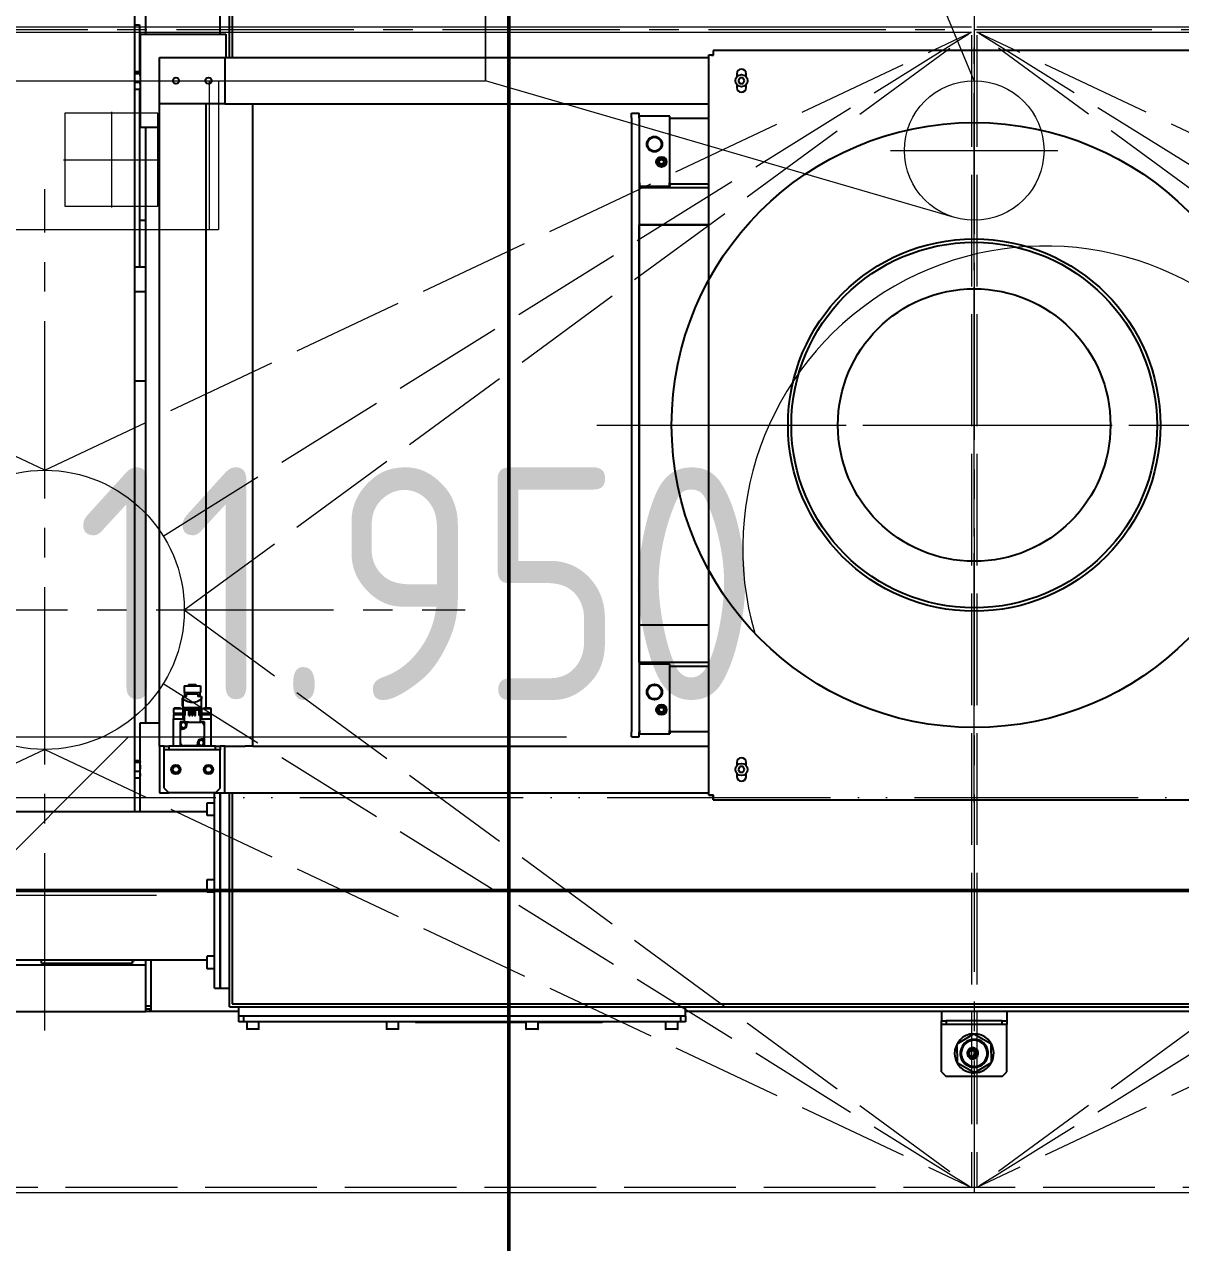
# Model space of a CAD drawing. Header units: millimetres. Extents: x 163705 to 1616509, y 81827 to 302547.
# Drawn here: x 203207 to 204450, y 148381 to 149690 of the extents above; entities that cross this region are included whole.
import ezdxf
from ezdxf.enums import TextEntityAlignment as Align

# ---------------------------------------------------------------- set-up
doc = ezdxf.new("R2010")
doc.units = ezdxf.units.MM
doc.header["$LTSCALE"] = 10
for name, pattern in [('ACAD_ISO02W100', [15, 12, -3]), ('ACAD_ISO05W100', [33, 24, -3, 0, -3, 0, -3]), ('CENTER2', [28.575, 19.05, -3.175, 3.175, -3.175])]:
    doc.linetypes.add(name, pattern=pattern)
for name, color, linetype, lineweight in [('1-中心线', 1, 'CENTER2', 0), ('1-剖面线', 8, 'Continuous', 0), ('1-双点线', 8, 'ACAD_ISO05W100', 0), ('1-建筑轮廓', 7, 'Continuous', 20), ('1-文本', 4, 'Continuous', 0), ('1-虚线', 8, 'ACAD_ISO02W100', 0), ('1-设备轮廓', 2, 'Continuous', 18)]:
    doc.layers.add(name, color=color, linetype=linetype, lineweight=lineweight)
doc.layers.add('1-隐线', color=8, linetype='Continuous')
doc.styles.add('HZ', font='gbenor.shx', dxfattribs={"bigfont": 'gbcbig.shx'})

# ---------------------------------------------------------------- blocks, each defined once
blk = doc.blocks.new('G$C5C029050')
at = {"layer": '1-双点线'}
blk.add_line((1, 53039.4), (92688.6, 53039.4), dxfattribs=at)
blk = doc.blocks.new('G$C3B61D3F5')
for p, q in [((1011, 1095), (1011, 1325)), ((1014, 1322), (1014, 1095)), ((909, 1277.8), (909, 284.5)), ((921, 1120), (921, 1250)), ((1001, 1120), (1001, 1250)), ((909, 1130), (913.2, 1130)), ((913.2, 1130), (914.5, 1130)), ((914.5, 1130), (914.5, 1079.4)), ((915, 1120), (915, 1020)), ((915, 1120), (922, 1120)), ((922, 1120), (1000, 1120)), ((1000, 1120), (1007, 1120)), ((1007, 1120), (1007, 1095)), ((2091.3, 1102.5), (1530.7, 1102.5)), ((1530.7, 1102.5), (1530.7, 1098.5)), ((936, 1095), (1006, 1095)), ((936, 1045), (936, 1095)), ((1006, 1095), (1526, 1095)), ((1006, 1095), (1006, 1045)), ((1526, 302.2), (1526, 1097.8)), ((1526, 1097.8), (1530, 1097.8)), ((914.6, 1079.4), (909, 1079.4)), ((914.6, 1077.4), (909, 1077.4)), ((914.5, 1085), (915, 1085)), ((914.6, 1079.4), (914.9, 1078.8)), ((914.6, 1077.4), (915, 1072.6)), ((915, 1078.6), (914.9, 1078.8)), ((1556, 1077.5), (1556, 1074.2)), ((1566, 1074.2), (1566, 1077.5)), ((914.6, 1067.9), (909, 1067.9)), ((914.6, 1060.6), (909, 1060.6)), ((914.5, 1060.6), (914.5, 870)), ((915, 1072.6), (914.6, 1067.9)), ((914.6, 1067.9), (915, 1064.2)), ((915, 1064.2), (914.6, 1060.6)), ((914.9, 1061.2), (915, 1061.4)), ((1556, 1065.8), (1556, 1062.5)), ((1559.3, 1073), (1557.6, 1070)), ((1557.6, 1070), (1559.3, 1067)), ((1562.7, 1073), (1559.3, 1073)), ((1559.3, 1067), (1562.7, 1067)), ((1564.4, 1070), (1562.7, 1073)), ((1562.7, 1067), (1564.4, 1070)), ((1566, 1062.5), (1566, 1065.8)), ((936, 355), (936, 1045)), ((1006, 1045), (936, 1045)), ((986, 396.2), (986, 1045)), ((1006, 1045), (1028, 1045)), ((1028, 1045), (1036, 1045)), ((1036, 355), (1036, 1045)), ((1036, 1045), (1526, 1045)), ((1443, 1030), (1443, 1035)), ((1443, 1035), (1451, 1035)), ((1451, 1030), (1451, 1035)), ((1443, 1030), (1443, 370)), ((1484, 1031.8), (1451, 1031.8)), ((1451, 1030), (1451, 370)), ((1484, 1028.8), (1484, 1031.8)), ((1526, 1029.2), (1484, 1029.2)), ((1484, 960.2), (1484, 1028.8)), ((915, 1020), (922, 1020)), ((921, 380), (921, 1020)), ((922, 1020), (936, 1020)), ((1451, 960.2), (1451.5, 960.2)), ((1451, 957.2), (1451.5, 956.8)), ((1451, 956.8), (1451.5, 956.8)), ((1451.5, 960.2), (1451.5, 956.8)), ((1451.5, 956.8), (1483.5, 956.8)), ((1483.5, 960.2), (1484, 960.2)), ((1483.5, 960.2), (1483.5, 956.8)), ((1483.5, 956.8), (1484, 957.2)), ((1483.5, 956.8), (1484, 956.8)), ((1484, 960.2), (1484, 957.2)), ((1484, 959.3), (1526, 959.3)), ((1484, 957.2), (1484, 956.8)), ((1451, 955), (1451, 915)), ((1526, 955), (1451, 955)), ((914.5, 920), (921, 920)), ((1526, 915), (1451, 915)), ((1451, 485), (1451, 915)), ((1451, 915), (1526, 915)), ((909, 870), (913.2, 870)), ((913.2, 870), (914.5, 870)), ((914.5, 870), (921, 870)), ((921, 843), (909, 843)), ((921, 747), (909, 747)), ((1451, 445), (1451, 485)), ((1526, 485), (1451, 485)), ((1526, 485), (1451, 485)), ((1526, 445), (1451, 445)), ((1484, 443.2), (1451, 443.2)), ((1484, 440.2), (1484, 443.2)), ((1526, 440.7), (1484, 440.7)), ((1484, 371.8), (1484, 440.2)), ((962.2, 419.7), (962.2, 412.7)), ((962.2, 419.7), (979.8, 419.7)), ((966.8, 420.2), (966.8, 419.7)), ((966.8, 420.2), (967, 420.2)), ((967, 421.4), (967, 419.7)), ((967, 421.4), (975, 421.4)), ((975, 421.4), (975, 419.7)), ((975, 420.2), (975.2, 420.2)), ((975.2, 420.2), (975.2, 419.7)), ((979.8, 419.7), (979.8, 412.7)), ((961, 406.6), (960.5, 406.6)), ((960.5, 402.4), (960.5, 406.6)), ((961, 408.3), (963, 408.3)), ((961, 408.3), (961, 406.1)), ((961, 406.1), (961, 396.5)), ((962.2, 412.7), (979.8, 412.7)), ((963, 408.3), (963, 412.7)), ((963, 408.3), (965, 408.3)), ((965, 408.3), (965, 410.9)), ((966, 410.9), (965, 410.9)), ((966, 410.9), (966, 412.7)), ((976, 410.9), (966, 410.9)), ((976, 410.9), (976, 412.7)), ((977, 410.9), (976, 410.9)), ((977, 410.9), (977, 408.3)), ((979, 408.3), (977, 408.3)), ((979, 412.7), (979, 408.3)), ((979, 408.3), (981, 408.3)), ((981, 408.3), (981, 406.1)), ((981, 396.5), (981, 406.1)), ((951, 395.5), (951, 390.5)), ((951, 395.5), (955.3, 395.5)), ((951.5, 396.2), (951.5, 395.5)), ((951.5, 396.2), (958.5, 396.2)), ((955.3, 395.5), (958.9, 395.5)), ((958.5, 396.2), (958.5, 395.5)), ((958.9, 395.5), (961, 395.5)), ((960.5, 398.1), (960.5, 402.4)), ((960.5, 398.1), (961, 398.1)), ((961, 395.5), (961, 389.2)), ((961, 395.5), (961.1, 395.5)), ((961.1, 394.5), (961.1, 396.5)), ((961.9, 394.5), (961.1, 394.5)), ((961.1, 393.5), (961.1, 394.5)), ((961.9, 393.5), (961.1, 393.5)), ((961.9, 394.5), (961.9, 395.7)), ((961.9, 395.7), (963.3, 395.7)), ((961.9, 395.5), (963, 395.5)), ((961.9, 393.5), (961.9, 394.5)), ((962.5, 394), (962.5, 380.8)), ((962.5, 394), (979.5, 394)), ((962.8, 388), (962.8, 393)), ((962.8, 393), (963.2, 393)), ((963, 395.5), (966.5, 395.5)), ((963.2, 388), (963.2, 393)), ((963.2, 393), (963.5, 393)), ((963.3, 395.7), (963.3, 396.5)), ((963.3, 395.7), (978.7, 395.7)), ((963.5, 388), (963.5, 393)), ((966, 394.6), (966, 394)), ((966, 394.6), (976, 394.6)), ((966.5, 394.6), (966.5, 395.5)), ((967, 395.5), (966.5, 395.5)), ((967, 395.7), (967, 394.6)), ((967.5, 388), (967.5, 393)), ((967.5, 393), (968.5, 393)), ((968.5, 388), (968.5, 393)), ((968.5, 393), (968.6, 393)), ((968.6, 388), (968.6, 393)), ((970.5, 388), (970.5, 393)), ((970.5, 393), (971.5, 393)), ((971.5, 388), (971.5, 393)), ((973.4, 388), (973.4, 393)), ((973.4, 393), (973.5, 393)), ((973.5, 388), (973.5, 393)), ((973.5, 393), (974.5, 393)), ((974.5, 388), (974.5, 393)), ((975, 395.7), (975, 394.6)), ((975.5, 395.5), (975, 395.5)), ((975.5, 394.6), (975.5, 395.5)), ((975.5, 395.5), (979, 395.5)), ((976, 394.6), (976, 394)), ((978.5, 388), (978.5, 393)), ((978.5, 393), (978.8, 393)), ((978.7, 395.7), (978.7, 396.5)), ((978.7, 395.7), (980.1, 395.7)), ((978.8, 388), (978.8, 393)), ((978.8, 393), (979.2, 393)), ((979, 395.5), (980.1, 395.5)), ((979.2, 388), (979.2, 393)), ((979.5, 394), (979.5, 380.8)), ((980.1, 394.5), (980.1, 395.7)), ((980.1, 394.5), (980.9, 394.5)), ((980.1, 393.5), (980.1, 394.5)), ((980.1, 393.5), (980.9, 393.5)), ((980.9, 394.5), (980.9, 396.5)), ((980.9, 395.5), (981, 395.5)), ((980.9, 393.5), (980.9, 394.5)), ((981, 395.5), (981, 389.2)), ((981, 395.5), (983.1, 395.5)), ((983.1, 395.5), (986.7, 395.5)), ((983.5, 396.2), (983.5, 395.5)), ((983.5, 396.2), (990.5, 396.2)), ((986.7, 395.5), (991, 395.5)), ((990.5, 396.2), (990.5, 395.5)), ((991, 395.5), (991, 390.5)), ((915, 284.5), (915, 380)), ((915, 380), (922, 380)), ((922, 380), (936, 380)), ((951, 390.5), (955.3, 390.5)), ((951, 389), (951, 384.2)), ((951, 389), (955.3, 389)), ((951, 355), (951, 384.2)), ((951, 384.2), (955, 384.2)), ((951.2, 390.5), (951.2, 389)), ((955, 384.2), (962.5, 384.2)), ((955.3, 390.5), (958.9, 390.5)), ((955.3, 389), (958.9, 389)), ((957.9, 381.2), (957.9, 355.4)), ((962.5, 381.2), (957.9, 381.2)), ((958.9, 390.5), (961, 390.5)), ((958.9, 389), (961, 389)), ((961, 389.2), (962.5, 389.2)), ((961, 389), (961, 384.2)), ((961, 389), (962.5, 389)), ((961.2, 389.2), (961.2, 389)), ((966.8, 380.8), (961.6, 380.8)), ((963.2, 388), (962.8, 388)), ((963.5, 388), (963.2, 388)), ((966.8, 380.8), (980.4, 380.8)), ((967.5, 388), (968.5, 388)), ((968.5, 388), (968.6, 388)), ((970.5, 388), (971.5, 388)), ((973.4, 388), (973.5, 388)), ((973.5, 388), (974.5, 388)), ((978.8, 388), (978.5, 388)), ((979.2, 388), (978.8, 388)), ((979.5, 389.2), (981, 389.2)), ((979.5, 389), (981, 389)), ((979.5, 384.2), (987, 384.2)), ((984.1, 381.2), (979.5, 381.2)), ((980.8, 389.2), (980.8, 389)), ((981, 390.5), (983.1, 390.5)), ((981, 389), (981, 384.2)), ((981, 389), (983.1, 389)), ((983.1, 390.5), (986.7, 390.5)), ((983.1, 389), (986.7, 389)), ((984.1, 355.4), (984.1, 381.2)), ((986.7, 390.5), (991, 390.5)), ((986.7, 389), (991, 389)), ((987, 384.2), (991, 384.2)), ((990.8, 390.5), (990.8, 389)), ((991, 389), (991, 384.2)), ((991, 384.2), (991, 355)), ((958.3, 377.5), (958.3, 372.3)), ((958.3, 358.7), (958.3, 372.3)), ((959.8, 373.8), (961.3, 373.8)), ((961.3, 373.8), (961.5, 373.8)), ((965.3, 377.8), (965.3, 379.3)), ((965.3, 377.6), (965.3, 377.8)), ((983.7, 377.5), (983.7, 363.9)), ((1443, 365), (1443, 370)), ((1451, 371.8), (1451.5, 371.8)), ((1451, 365), (1451, 370)), ((1451, 368.8), (1451.5, 368.2)), ((1451, 368.2), (1451.5, 368.2)), ((1451.5, 371.8), (1451.5, 368.2)), ((1451.5, 368.2), (1483.5, 368.2)), ((1483.5, 371.8), (1483.5, 368.2)), ((1483.5, 371.8), (1484, 371.8)), ((1483.5, 368.2), (1484, 368.8)), ((1483.5, 368.2), (1484, 368.2)), ((1484, 371.8), (1484, 368.8)), ((1484, 370.8), (1526, 370.8)), ((1484, 368.8), (1484, 368.2)), ((941, 355), (936, 355)), ((936, 355), (936, 305)), ((941, 351), (941, 355)), ((941, 355), (946, 355)), ((946, 355), (946, 351)), ((996, 355), (946, 355)), ((957.9, 355.4), (961.6, 355.4)), ((975.2, 355.4), (961.6, 355.4)), ((975.2, 355.4), (980.4, 355.4)), ((976.7, 358.6), (976.7, 358.4)), ((976.7, 358.4), (976.7, 356.9)), ((980.4, 355.4), (984.1, 355.4)), ((980.7, 362.4), (980.5, 362.4)), ((982.2, 362.4), (980.7, 362.4)), ((983.7, 358.7), (983.7, 363.9)), ((996, 351), (996, 355)), ((996, 355), (1001, 355)), ((1001, 355), (1001, 351)), ((1006, 355), (1001, 355)), ((1006, 355), (1028, 355)), ((1006, 305), (1006, 355)), ((1036, 355), (1028, 355)), ((1036, 355), (1526, 355)), ((1443, 365), (1451, 365)), ((946, 351), (941, 351)), ((941, 350), (941, 351)), ((941, 310), (941, 350)), ((996, 351), (946, 351)), ((1001, 351), (996, 351)), ((1001, 350), (1001, 351)), ((1001, 310), (1001, 350)), ((914.6, 339.4), (909, 339.4)), ((914.6, 337.4), (909, 337.4)), ((914.6, 327.9), (909, 327.9)), ((914.6, 339.4), (914.9, 338.8)), ((914.6, 337.4), (915, 332.6)), ((915, 332.6), (914.6, 327.9)), ((914.6, 327.9), (915, 324.2)), ((915, 338.6), (914.9, 338.8)), ((1556, 337.5), (1556, 334.2)), ((1559.3, 333), (1557.6, 330)), ((1557.6, 330), (1559.3, 327)), ((1562.7, 333), (1559.3, 333)), ((1564.4, 330), (1562.7, 333)), ((1562.7, 327), (1564.4, 330)), ((1566, 334.2), (1566, 337.5)), ((914.6, 320.6), (909, 320.6)), ((915, 324.2), (914.6, 320.6)), ((914.9, 321.2), (915, 321.4)), ((1556, 325.8), (1556, 322.5)), ((1559.3, 327), (1562.7, 327)), ((1566, 322.5), (1566, 325.8)), ((936, 305), (946, 305)), ((941, 310), (946, 305)), ((996, 305), (946, 305)), ((995, 95), (995, 305)), ((996, 305), (1001, 310)), ((996, 305), (1006, 305)), ((1001, 95), (1001, 305)), ((1001, 305), (1001, 95)), ((1006, 305), (1526, 305)), ((1011, 75), (1011, 305)), ((1014, 305), (1014, 78)), ((1526, 302.2), (1530, 302.2)), ((1530.7, 297.5), (1530.7, 301.5)), ((987, 280.9), (987, 293.7)), ((995, 293.8), (987.1, 293.8)), ((1530.7, 297.5), (2091.3, 297.5)), ((951, 284.5), (722, 284.5)), ((987, 284.5), (951, 284.5)), ((987.1, 280.8), (995, 280.8)), ((987, 198.6), (987, 211.4)), ((995, 211.5), (987.1, 211.5)), ((987.1, 198.5), (995, 198.5)), ((261, 120), (921, 120)), ((722, 125.5), (951, 125.5)), ((809, 125.5), (809, 124.5)), ((809, 122), (809, 124.5)), ((809, 122), (906.8, 122)), ((906.8, 122), (906.8, 123.5)), ((909, 124.2), (907.5, 124.2)), ((909, 125.5), (909, 124.2)), ((921, 117.8), (921, 125.5)), ((921, 112), (921, 117.8)), ((927, 80), (927, 125.5)), ((951, 125.5), (987, 125.5)), ((987, 116.3), (987, 129.1)), ((995, 129.2), (987.1, 129.2)), ((921, 78), (921, 112)), ((987.1, 116.2), (995, 116.2)), ((995, 95), (1001, 95)), ((1001, 95), (1011, 95)), ((927, 70), (927, 80)), ((261, 70), (921, 70)), ((921, 70), (921, 78)), ((927, 75.5), (921, 75.5)), ((927, 72.5), (921, 72.5)), ((927, 70), (921, 70)), ((1021, 70), (927, 70)), ((1011, 75), (2611, 75)), ((1014, 78), (2608, 78)), ((1021, 65), (1021, 75)), ((1501, 65), (1501, 75)), ((2121, 70), (1501, 70)), ((1776, 70), (1776, 60)), ((1846, 70), (1846, 60)), ((1021, 59), (1021, 65)), ((1501, 65), (1021, 65)), ((1026, 59), (1021, 59)), ((1026, 65), (1026, 59)), ((1496, 65), (1026, 65)), ((1496, 59), (1026, 59)), ((1029.5, 59), (1029.5, 51.1)), ((1042.5, 51.1), (1042.5, 59)), ((1179.5, 59), (1179.5, 51.1)), ((1192.5, 51.1), (1192.5, 59)), ((1210.3, 59), (1211, 58.3)), ((1211, 58.3), (1329.5, 58.3)), ((1329.5, 59), (1329.5, 51.1)), ((1342.5, 51.1), (1342.5, 59)), ((1342.5, 58.3), (1411, 58.3)), ((1411, 58.3), (1411.7, 59)), ((1479.5, 59), (1479.5, 51.1)), ((1492.5, 51.1), (1492.5, 59)), ((1496, 59), (1496, 65)), ((1501, 59), (1496, 59)), ((1501, 65), (1501, 59)), ((1776, 56), (1776, 60)), ((1776, 60), (1781, 60)), ((1781, 56), (1776, 56)), ((1776, 55), (1776, 56)), ((1776, 5), (1776, 55)), ((1781, 60), (1781, 56)), ((1841, 60), (1781, 60)), ((1841, 56), (1781, 56)), ((1841, 56), (1841, 60)), ((1841, 60), (1846, 60)), ((1846, 56), (1841, 56)), ((1846, 60), (1846, 56)), ((1846, 55), (1846, 56)), ((1846, 5), (1846, 55)), ((1042.4, 51), (1029.6, 51)), ((1192.4, 51), (1179.6, 51)), ((1342.4, 51), (1329.6, 51)), ((1492.4, 51), (1479.6, 51)), ((1792.8, 35.1), (1810.6, 45.8)), ((1810.6, 45.8), (1828.8, 35.7)), ((1793.2, 14.3), (1792.8, 35.1)), ((1796.9, 30.2), (1797, 25.9)), ((1798, 30.2), (1798, 30.3)), ((1798, 30.3), (1798, 30.3)), ((1811.9, 30.4), (1811.9, 28.6)), ((1823.8, 30.7), (1823.8, 30.7)), ((1823.8, 30.7), (1823.8, 30.7)), ((1824.9, 26.4), (1824.9, 30.8)), ((1828.8, 35.7), (1829.2, 14.9)), ((1811.4, 4.2), (1793.2, 14.3)), ((1797.1, 23.6), (1797.1, 19.2)), ((1798.2, 19.3), (1798.2, 19.3)), ((1798.2, 19.3), (1798.2, 19.3)), ((1829.2, 14.9), (1811.4, 4.2)), ((1812.1, 21.4), (1812.1, 19.6)), ((1824, 19.8), (1824, 19.7)), ((1824, 19.7), (1824, 19.7)), ((1825.1, 19.8), (1825, 24.1)), ((1776, 5), (1781, 0)), ((1841, 0), (1781, 0)), ((1841, 0), (1846, 5))]:
    blk.add_line(p, q)
at = {"flags": 128}
blk.add_lwpolyline([(924.4, 72.5), (925.4, 71.7), (927, 70.8)], dxfattribs=at)
for centre, radius in [((953.5, 1070), 3.4), ((988.5, 1070), 3.4), ((1561, 1070), 6.5), ((1467.5, 1001.8), 8.33), ((1467.5, 1001.8), 7.48), ((1475, 982.8), 5.55), ((1475, 982.8), 5.05), ((1475, 982.8), 4.55), ((1475, 982.8), 4.05), ((1475, 982.8), 2.5), ((1811, 700), 200), ((1811, 700), 196.4), ((1811, 700), 146.4), ((1467.5, 413.2), 8.33), ((1467.5, 413.2), 7.48), ((1475, 394.2), 5.55), ((1475, 394.2), 5.05), ((1475, 394.2), 4.55), ((1475, 394.2), 4.05), ((1475, 394.2), 2.5), ((953.5, 330), 5), ((953.5, 330), 3.4), ((988.5, 330), 5), ((988.5, 330), 3.4), ((1561, 330), 6.5)]:
    blk.add_circle(centre, radius)
for centre, radius, start, end in [((1561, 1077.5), 5, 0, 180), ((1561, 1062.5), 5, 180, 0), ((961.6, 377.5), 3.3, 90, 180), ((961.5, 377.6), 3, 90, 270), ((961.5, 377.6), 2.8, 90, 270), ((961.5, 377.6), 3, 270, 90), ((961.5, 377.6), 2.8, 270, 90), ((966.8, 379.3), 1.5, 90, 180), ((980.4, 377.5), 3.3, 0, 90), ((959.8, 372.3), 1.5, 90, 180), ((961.5, 377.6), 3.8, 270, 0), ((961.6, 358.7), 3.3, 180, 270), ((975.2, 356.9), 1.5, 270, 0), ((980.5, 358.6), 3.8, 90, 180), ((980.5, 358.6), 3, 90, 270), ((980.5, 358.6), 2.8, 90, 270), ((980.4, 358.7), 3.3, 270, 0), ((980.5, 358.6), 3, 270, 90), ((980.5, 358.6), 2.8, 270, 90), ((982.2, 363.9), 1.5, 270, 0), ((1561, 337.5), 5, 0, 180), ((1561, 322.5), 5, 180, 0), ((987.1, 293.7), 0.1, 90, 180), ((987.1, 280.9), 0.1, 180, 270), ((987.1, 211.4), 0.1, 90, 180), ((987.1, 198.6), 0.1, 180, 270), ((987.1, 129.1), 0.1, 90, 180), ((987.1, 116.3), 0.1, 180, 270), ((1029.6, 51.1), 0.1, 180, 270), ((1042.4, 51.1), 0.1, 270, 0), ((1179.6, 51.1), 0.1, 180, 270), ((1192.4, 51.1), 0.1, 270, 0), ((1329.6, 51.1), 0.1, 180, 270), ((1342.4, 51.1), 0.1, 270, 0), ((1479.6, 51.1), 0.1, 180, 270), ((1492.4, 51.1), 0.1, 270, 0), ((1811, 25), 21, 1.053, 181.053), ((1811, 25), 15, 22.5632, 159.5428), ((1811, 25), 15, 159.5428, 181.053), ((1811, 25), 14, 1.053, 181.053), ((1811, 25), 14, 24.1418, 157.9642), ((1809.4, 25), 6, 65.3737, 181.053), ((1808.5, 25), 5, 46.626, 181.053), ((1808.5, 25), 4, 1.053, 181.053), ((1808.5, 25), 3, 1.053, 181.053), ((1808.5, 25), 5, 1.053, 46.626), ((1808.5, 25), 6.8, 1.053, 26.5274), ((1809.4, 25), 6, 1.053, 30.2264), ((1811, 25), 15, 1.053, 22.5632), ((1811, 25), 21, 181.053, 1.053), ((1811, 25), 15, 181.053, 202.5632), ((1811, 25), 14, 181.053, 1.053), ((1811, 25), 15, 202.5632, 339.5428), ((1811, 25), 14, 204.1418, 337.9642), ((1809.4, 25), 6, 181.053, 296.7323), ((1808.5, 25), 5, 181.053, 315.48), ((1808.5, 25), 4, 181.053, 1.053), ((1808.5, 25), 3, 181.053, 1.053), ((1808.5, 25), 5, 315.48, 1.053), ((1808.5, 25), 6.8, 335.5786, 1.053), ((1809.4, 25), 6, 331.8796, 1.053), ((1811, 25), 15, 339.5428, 1.053)]:
    blk.add_arc(centre, radius, start, end)
for points in [[(1531, 1097.5), (1531, 1098.2), (1530.9, 1099.5), (1530.9, 1101.1), (1530.8, 1102.3), (1530.7, 1102.4), (1530.7, 1102.5)], [(1526, 1097.8), (1526.1, 1097.8), (1526.2, 1097.7), (1527.4, 1097.6), (1529, 1097.6), (1530.3, 1097.5), (1531, 1097.5)], [(1530, 1097.8), (1530, 1097.8), (1530, 1097.7), (1530.3, 1097.6), (1530.6, 1097.6), (1530.9, 1097.5), (1531, 1097.5)], [(1531, 1097.5), (1531, 1097.6), (1530.9, 1097.9), (1530.9, 1098.2), (1530.8, 1098.5), (1530.7, 1098.5), (1530.7, 1098.5)], [(1531, 302.5), (1530.3, 302.5), (1529, 302.4), (1527.4, 302.4), (1526.2, 302.3), (1526.1, 302.2), (1526, 302.2)], [(1531, 302.5), (1530.9, 302.5), (1530.6, 302.4), (1530.3, 302.4), (1530, 302.3), (1530, 302.2), (1530, 302.2)], [(1530.7, 297.5), (1530.7, 297.6), (1530.8, 297.7), (1530.9, 298.9), (1530.9, 300.5), (1531, 301.8), (1531, 302.5)], [(1530.7, 301.5), (1530.7, 301.5), (1530.8, 301.5), (1530.9, 301.8), (1530.9, 302.1), (1531, 302.4), (1531, 302.5)], [(906.5, 124.5), (906.5, 124.2), (906.6, 123.5), (906.6, 122.7), (906.7, 122.1), (906.8, 122), (906.8, 122)], [(906.5, 124.5), (906.5, 124.4), (906.6, 124.1), (906.6, 123.8), (906.7, 123.5), (906.8, 123.5), (906.8, 123.5)], [(909, 124.2), (909, 124.2), (908.9, 124.3), (908.3, 124.4), (907.5, 124.4), (906.8, 124.5), (906.5, 124.5)], [(907.5, 124.2), (907.5, 124.2), (907.5, 124.3), (907.2, 124.4), (906.9, 124.4), (906.6, 124.5), (906.5, 124.5)]]:
    blk.add_open_spline(points, degree=3)
for points, knots in [([(915, 1078.4), (915, 1078.1), (914.9, 1077.8), (914.7, 1077.4), (914.6, 1077.4)], [0, 0, 0, 0, 0.776967, 1, 1, 1, 1]), ([(914.6, 1060.6), (914.7, 1060.6), (914.8, 1060.9), (914.9, 1061.1), (914.9, 1061.2)], [0, 0, 0, 0, 0.351615, 1, 1, 1, 1]), ([(981, 406.1), (980.2, 405.4), (978.7, 404), (975.8, 402.7), (972.8, 401.9), (969.6, 401.8), (966.4, 402.5), (963.4, 403.9), (961.8, 405.4), (961, 406.1)], [0, 0, 0, 0, 0.140571, 0.279864, 0.41952, 0.560457, 0.706928, 0.852813, 1, 1, 1, 1]), ([(961, 396.5), (961.3, 396.5), (962, 396.5), (963.1, 396.5), (964.3, 396.5), (966, 396.5), (968.2, 396.5), (971, 396.5), (973.8, 396.5), (976, 396.5), (977.7, 396.5), (978.9, 396.5), (980, 396.5), (980.7, 396.5), (981, 396.5)], [0, 0, 0, 0, 0.062421, 0.124486, 0.185166, 0.249244, 0.374592, 0.498627, 0.623073, 0.748727, 0.812845, 0.8735, 0.936661, 1, 1, 1, 1]), ([(915, 338.4), (915, 338.1), (914.9, 337.8), (914.7, 337.4), (914.6, 337.4)], [0, 0, 0, 0, 0.776967, 1, 1, 1, 1]), ([(914.6, 320.6), (914.7, 320.6), (914.8, 320.9), (914.9, 321.1), (914.9, 321.2)], [0, 0, 0, 0, 0.351615, 1, 1, 1, 1]), ([(1811.9, 30.4), (1812.5, 30.1), (1813.5, 29.5), (1814.2, 28.5), (1814.6, 28)], [0, 0, 0, 0, 0.519038, 1, 1, 1, 1]), ([(1814.7, 22.1), (1814.4, 21.6), (1813.7, 20.6), (1812.6, 19.9), (1812.1, 19.6)], [0, 0, 0, 0, 0.480962, 1, 1, 1, 1])]:
    blk.add_open_spline(points, degree=3, knots=knots)
at = {"layer": '1-中心线'}
for p, q in [((1811, 294.5), (1811, 1105.5)), ((1405.5, 700), (2216.5, 700))]:
    blk.add_line(p, q, dxfattribs=at)
blk = doc.blocks.new('A$C2f6614b9')
at = {"layer": '1-设备轮廓', "lineweight": 50, "ltscale": 5}
blk.add_line((16925, 6150), (1300, 6150), dxfattribs=at)
at = {"layer": '1-隐线'}
blk.add_blockref('G$C3B61D3F5', (2289, 5950), dxfattribs=at)
blk = doc.blocks.new('G$CE8A1B22C')
blk.add_circle((328, 328), 325)
at = {"layer": '1-中心线'}
for p, q in [((328, 0), (328, 656)), ((0, 328), (656, 328))]:
    blk.add_line(p, q, dxfattribs=at)
at = {"layer": '1-剖面线'}
blk.add_arc((404.3, 195.4), 325, 43.5125, 196.2853, dxfattribs=at)
blk = doc.blocks.new('A$Cf51e8010')
at = {"layer": '1-设备轮廓', "lineweight": 50, "ltscale": 5}
blk.add_line((4303, 17100), (4303, 199.3), dxfattribs=at)
blk.add_blockref('G$CE8A1B22C', (4475, 7172))
blk = doc.blocks.new('G$CFDCBCB0A')
blk.add_lwpolyline([(250, 0), (250, 5000), (4250, 5000), (4250, 0)], close=True)
blk.add_circle((1251.5, 626.5), 150)
at = {"layer": '1-中心线'}
for p, q in [((2250, 5000), (2250, 0)), ((250, 1250), (4250, 1250)), ((1251.5, 174.7), (1251.5, 1078.3)), ((799.7, 626.5), (1703.3, 626.5))]:
    blk.add_line(p, q, dxfattribs=at)
at = {"layer": '1-剖面线'}
for p, q in [((256, 1253), (2247, 1253)), ((256, 1247), (2247, 1247)), ((2253, 1253), (4244, 1253)), ((2253, 1247), (4244, 1247))]:
    blk.add_line(p, q, dxfattribs=at)
at = {"layer": '1-虚线'}
for p, q in [((2247, 4994), (2247, 6)), ((2253, 4994), (2253, 6)), ((1251.5, 776.5), (256, 1247)), ((1251.5, 776.5), (2247, 1247)), ((1378.8, 705.8), (2247, 1247)), ((1401.5, 626.5), (2247, 1247)), ((3248.5, 776.5), (2253, 1247)), ((3098.5, 626.5), (2253, 1247)), ((3121.2, 705.8), (2253, 1247)), ((1401.5, 626.5), (2247, 6)), ((3098.5, 626.5), (2253, 6)), ((1378.8, 547.2), (2247, 6)), ((3121.2, 547.2), (2253, 6)), ((1251.5, 476.5), (256, 6)), ((1251.5, 476.5), (2247, 6)), ((3248.5, 476.5), (2253, 6))]:
    blk.add_line(p, q, dxfattribs=at)
blk.add_lwpolyline([(256, 6), (256, 4994), (4244, 4994), (4244, 6)], close=True, dxfattribs=at)
blk = doc.blocks.new('A$C5a2f2e4f')
at = {"layer": '1-设备轮廓'}
blk.add_blockref('G$CFDCBCB0A', (2553, 7375.1), dxfattribs=at)
blk = doc.blocks.new('123振动筛-俯视图')
for p, q in [((3700, 1557.1), (3700, 297.1)), ((3700, 297.1), (3700, 1557.1)), ((4225, 297.1), (3700, 1557.1)), ((0, 297.1), (3700, 297.1)), ((3403.1, 297.1), (3403.1, 137.1)), ((3413.1, 297.1), (3413.1, 137.1)), ((4204, 150.1), (3700, 297.1)), ((3183.2, 137.1), (3413.1, 137.1))]:
    blk.add_line(p, q)
blk.add_circle((4225, 222.1), 75)
at = {"layer": '1-中心线'}
for p, q in [((4225, 312.1), (4225, 132.1)), ((3298.1, 263.5), (3298.1, 160.8)), ((3246.7, 212.1), (3349.4, 212.1)), ((4135, 222.1), (4315, 222.1))]:
    blk.add_line(p, q, dxfattribs=at)
at = {"layer": '1-剖面线'}
blk.add_lwpolyline([(3248.1, 162.1), (3348.1, 162.1), (3348.1, 262.1), (3248.1, 262.1)], close=True, dxfattribs=at)
blk = doc.blocks.new('A$Caa9cde6e')
at = {"layer": '1-文本'}
blk.add_line((3497.2, 7094.9), (3924.5, 7094.9), dxfattribs=at)
blk.add_lwpolyline([(4365.2, 7264.6), (3554.8, 7264.6), (3724.5, 7094.9), (3894.2, 7264.6)], dxfattribs=at)
at = {"layer": '1-设备轮廓'}
blk.add_blockref('123振动筛-俯视图', (578, 7672.9), dxfattribs=at)
at = {"layer": '1-文本', "style": 'HZ'}
blk.add_text('11.950', height=250, dxfattribs=at).set_placement((4572.2, 7304.6), align=Align.RIGHT)

msp = doc.modelspace()

# ---------------------------------------------------------------- block references
for name, p in [('A$C5a2f2e4f', (199424.833, 141059.499)), ('A$Cf51e8010', (199424.833, 141759.632)), ('A$Caa9cde6e', (199424.833, 141659.632)), ('A$C2f6614b9', (200127.833, 142609.632))]:
    msp.add_blockref(name, p)
at = {"layer": '1-建筑轮廓'}
msp.add_blockref('G$C5C029050', (181709.24, 95820.209), dxfattribs=at)

doc.saveas('drawing.dxf')
